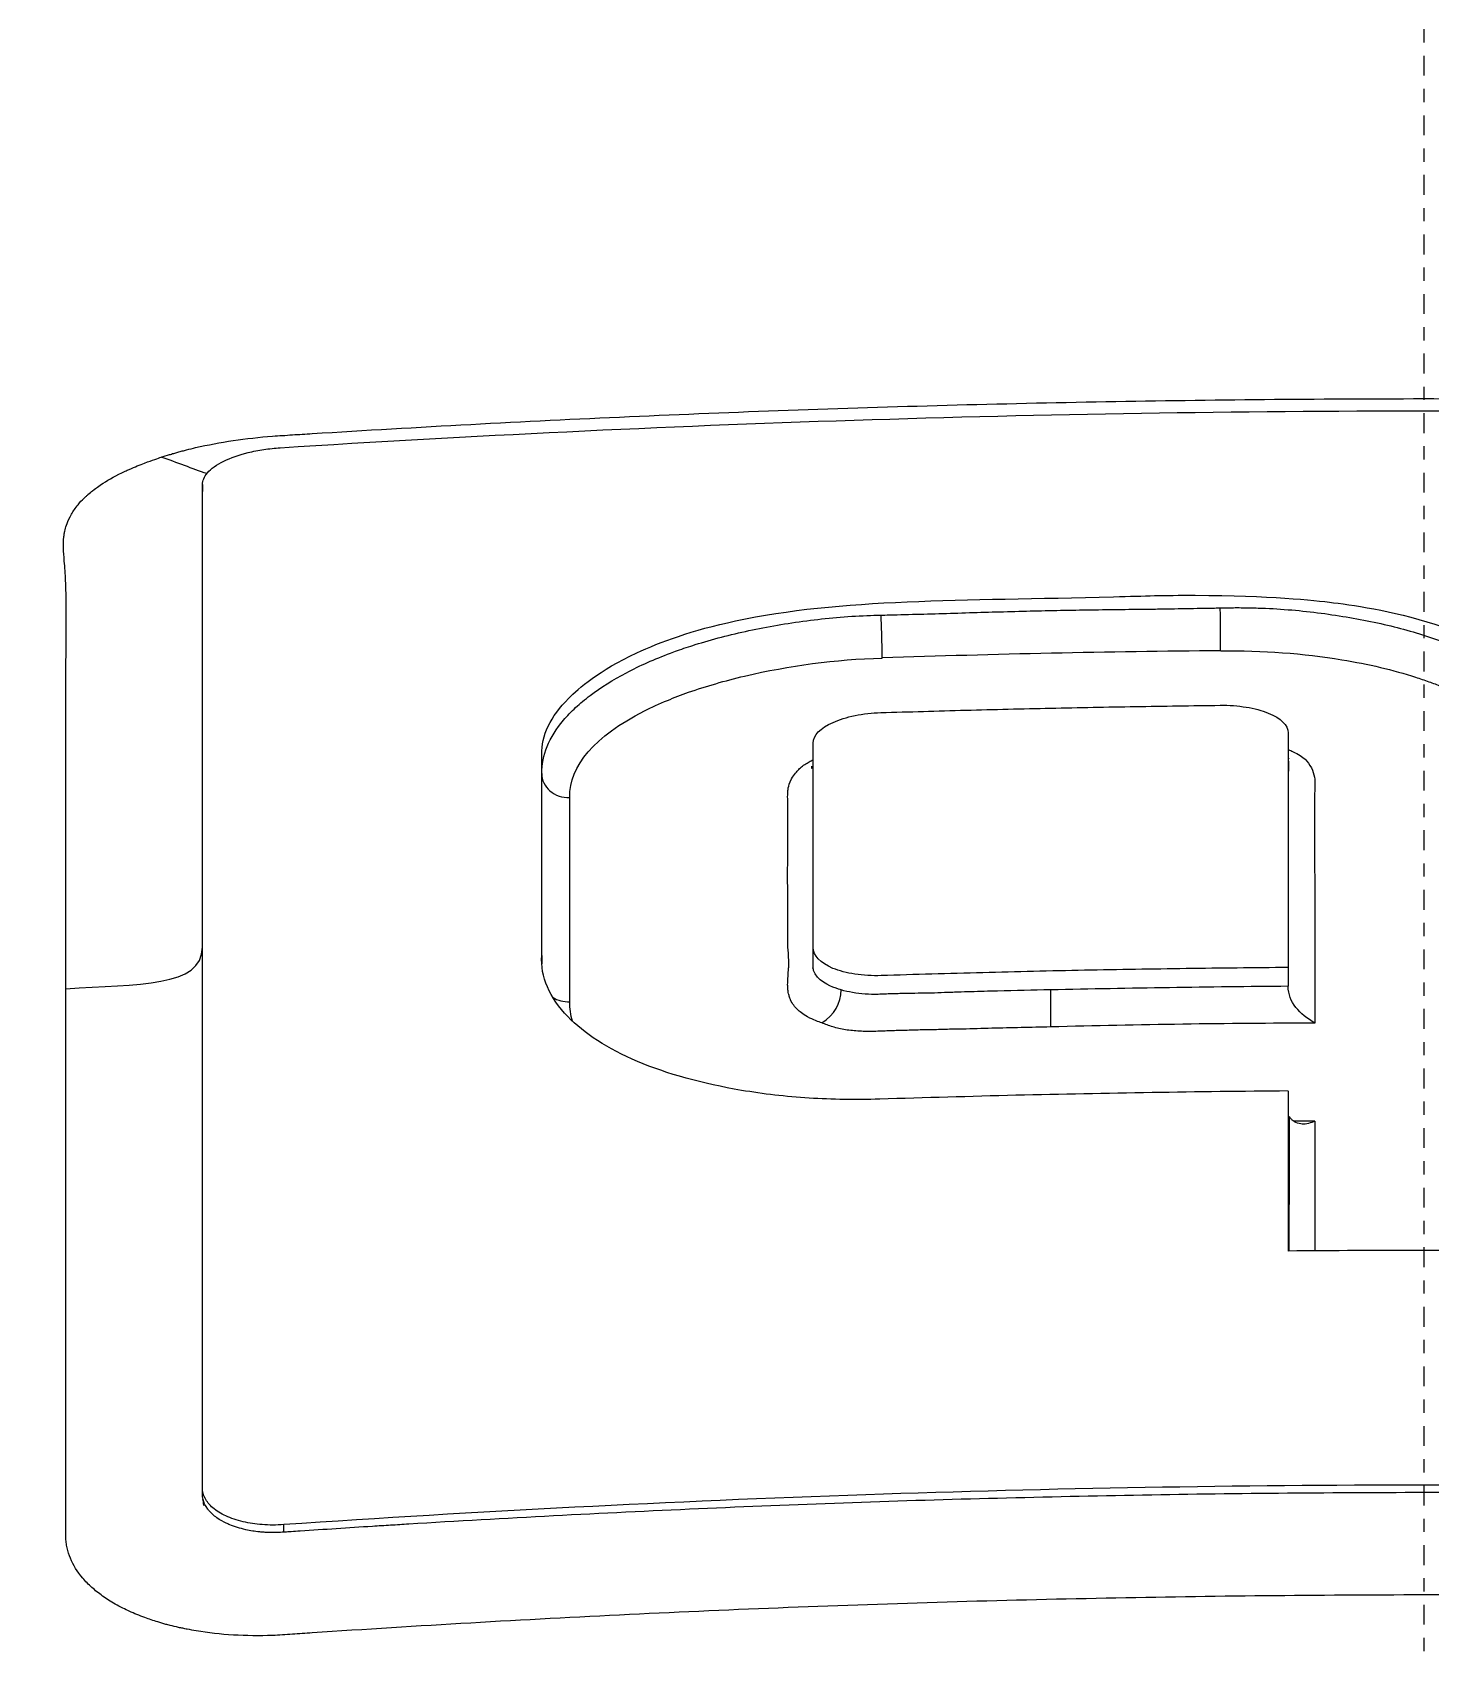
# Model space of a CAD drawing. Header units: millimetres. Extents: x 0 to 4378, y 0 to 2376.
# Drawn here: x 2204.17 to 2214.72, y 822.07 to 834.29 of the extents above; entities that cross this region are included whole.
import ezdxf

# ---------------------------------------------------------------- set-up
doc = ezdxf.new("R2010")
doc.units = ezdxf.units.MM
doc.header["$LTSCALE"] = 0.2
doc.linetypes.add('CENTER2', pattern=[1.125, 0.75, -0.125, 0.125, -0.125])
doc.layers.add('02_Center Line', color=1, linetype='CENTER2')

# ---------------------------------------------------------------- blocks, each defined once
blk = doc.blocks.new('A$C8e57dc05')
for p, q in [((-9.223, 228.618), (-9.223, 228.565)), ((-0.833, 227.653), (-0.833, 227.653)), ((-2.754, 227.344), (-2.754, 227.344)), ((-2.001, 227.356), (-2.001, 227.356)), ((-4.612, 226.663), (-4.612, 226.665)), ((-4.612, 226.524), (-4.612, 226.663)), ((-1.021, 226.548), (-1.021, 226.546)), ((-0.833, 226.435), (-0.833, 226.435)), ((-4.611, 225.348), (-4.611, 225.348)), ((-0.825, 225.253), (-0.824, 225.253)), ((-6.661, 225.059), (-6.661, 224.996)), ((-1.025, 224.969), (-1.025, 224.828)), ((-1.025, 224.828), (-1.025, 224.828)), ((-0.824, 224.767), (-0.824, 224.767)), ((-4.604, 224.573), (-4.604, 224.573)), ((-9.223, 223.963), (-9.223, 223.963)), ((-9.223, 220.989), (-9.223, 221.039)), ((-8.609, 220.704), (-8.609, 220.761))]:
    blk.add_line(p, q)
for centre, major_axis, ratio, start_param, end_param in [((-4.097, 227.49), (0.006, -0.2), 0.015798, 0.409867, 2.355857), ((-1.537, 227.545), (0.002, -0.2), 0.006025, 0.409828, 2.356185), ((-1.161, 137.494), (92.936, 5.732), 0.96505, 1.515351, 1.542814), ((-6.461, 226.435), (-0.2, 0), 0.908862, 6.28317, 7.908751), ((-6.409, 116.791), (-0.04, 120.439), 0.000101, 0.43025, 0.459999), ((-5.034, 224.921), (-0.619, 0.211), 0.642618, 2.664809, 3.357905), ((0.041, 121.16), (-116.423, -0.002), 0.890474, 4.721527, 4.736933), ((-6.461, 224.89), (0.2, 0), 0.896053, 4.091393, 4.767941), ((-1.217, 166.07), (-66.432, -1.851), 0.879838, 4.681949, 4.711972), ((-1.011, 116.141), (-0.013, 121.689), 0.000048, 0.480754, 0.501809), ((0.044, 121.348), (-115.144, -0.002), 0.88988, 4.719909, 4.721289), ((-0.805, 116.123), (-0.017, 121.311), 0.000056, 0.478501, 0.495753), ((0.038, 122.262), (-112.94, -0.002), 0.890474, 4.703635, 4.721782)]:
    blk.add_ellipse(centre, major_axis=major_axis, ratio=ratio, start_param=start_param, end_param=end_param)
for points, knots in [([(0.102, 213.847), (0.044, 213.847), (0, 213.847), (-0.1, 213.847), (-0.151, 213.847), (-0.303, 213.847), (-0.404, 213.848), (-0.711, 213.849), (-0.917, 213.851), (-1.557, 213.858), (-1.994, 213.866), (-3.505, 213.902), (-4.595, 213.944), (-8.024, 214.119), (-10.361, 214.305), (-13.132, 214.604), (-13.642, 214.663), (-15.381, 214.875), (-16.59, 215.043), (-18.503, 215.344), (-19.224, 215.466), (-20.853, 215.761), (-21.752, 215.939), (-23.396, 216.293), (-24.145, 216.466), (-25.264, 216.745), (-25.647, 216.845), (-27.921, 217.457), (-29.652, 218.022), (-31.949, 218.935), (-32.661, 219.247), (-33.981, 219.893), (-34.59, 220.225), (-35.685, 220.901), (-36.173, 221.243), (-37.039, 221.942), (-37.417, 222.299), (-39.027, 224.119), (-39.352, 225.631), (-38.536, 227.478), (-38.331, 227.822), (-37.688, 228.677), (-37.186, 229.183), (-36.263, 229.924), (-35.927, 230.167), (-35.198, 230.649), (-34.807, 230.886), (-34.388, 231.119)], [0.000001, 0.000001, 0.000001, 0.000001, 0.017289, 0.017289, 0.034993, 0.034993, 0.070506, 0.070506, 0.142461, 0.142461, 0.294734, 0.294734, 0.67969, 0.67969, 1.52071, 1.52071, 1.712137, 1.712137, 2.17847, 2.17847, 2.468632, 2.468632, 2.845677, 2.845677, 3.177241, 3.177241, 3.354712, 3.354712, 4.246918, 4.246918, 4.688059, 4.688059, 5.129475, 5.129475, 5.562211, 5.562211, 5.997516, 5.997516, 7.753462, 7.753462, 8.159608, 8.159608, 8.770872, 8.770872, 9.07783, 9.07783, 9.385555, 9.385555, 9.385555, 9.385555]), ([(0.102, 213.113), (-0.137, 213.113), (-0.775, 213.113), (-2.256, 213.137), (-2.846, 213.151), (-3.826, 213.182), (-4.218, 213.196), (-6.163, 213.274), (-7.717, 213.363), (-10.268, 213.554), (-11.281, 213.641), (-13.612, 213.872), (-14.92, 214.023), (-17.91, 214.42), (-19.566, 214.68), (-23.279, 215.362), (-25.287, 215.809), (-27.639, 216.438), (-28.123, 216.574), (-28.831, 216.784), (-29.063, 216.854), (-29.52, 216.995), (-29.745, 217.067), (-30.083, 217.177), (-30.196, 217.214), (-30.533, 217.326), (-30.751, 217.401), (-31.179, 217.551), (-31.387, 217.626), (-31.695, 217.739), (-31.797, 217.777), (-32.004, 217.855), (-32.11, 217.895), (-32.318, 217.976), (-32.422, 218.016), (-32.731, 218.139), (-32.936, 218.223), (-33.317, 218.382), (-33.5, 218.46), (-33.858, 218.617), (-34.031, 218.695), (-34.546, 218.933), (-34.878, 219.095), (-35.535, 219.432), (-35.861, 219.61), (-36.44, 219.944), (-36.695, 220.1), (-37.019, 220.309), (-37.086, 220.353), (-37.418, 220.575), (-37.667, 220.753), (-38.019, 221.023), (-38.133, 221.114), (-38.352, 221.295), (-38.458, 221.386), (-38.662, 221.568), (-38.759, 221.658), (-38.9, 221.795), (-38.948, 221.842), (-39.038, 221.933), (-39.08, 221.977), (-39.167, 222.069), (-39.21, 222.115), (-39.329, 222.247), (-39.406, 222.337), (-40.042, 223.111), (-40.401, 223.809), (-40.565, 224.577), (-40.577, 224.642), (-40.597, 224.773), (-40.606, 224.836), (-40.619, 224.962), (-40.623, 225.024), (-40.629, 225.146), (-40.631, 225.206), (-40.63, 225.325), (-40.629, 225.384), (-40.62, 225.553), (-40.609, 225.666), (-40.562, 225.992), (-40.51, 226.206), (-40.413, 226.502), (-40.38, 226.593), (-40.325, 226.728), (-40.307, 226.771), (-40.251, 226.898), (-40.211, 226.981), (-40.129, 227.142), (-40.086, 227.219), (-39.957, 227.442), (-39.863, 227.587), (-39.581, 227.984), (-39.374, 228.235), (-38.965, 228.67), (-38.775, 228.855), (-38.262, 229.314), (-37.92, 229.586), (-37.358, 229.988), (-37.163, 230.121), (-36.857, 230.319), (-36.754, 230.385), (-36.595, 230.483), (-36.541, 230.515), (-36.461, 230.564), (-36.434, 230.58), (-36.393, 230.605), (-36.379, 230.613), (-36.352, 230.629), (-36.338, 230.637), (-36.325, 230.645)], [0.000492, 0.000492, 0.000492, 0.000492, 0.070477, 0.070477, 0.116784, 0.116784, 0.147598, 0.147598, 0.270163, 0.270163, 0.35129, 0.35129, 0.459378, 0.459378, 0.603543, 0.603543, 0.795477, 0.795477, 0.846759, 0.846759, 0.872247, 0.872247, 0.897546, 0.897546, 0.910816, 0.910816, 0.936058, 0.936058, 0.961053, 0.961053, 0.973407, 0.973407, 0.986612, 0.986612, 0.999925, 0.999925, 1.026343, 1.026343, 1.051465, 1.051465, 1.076258, 1.076258, 1.125243, 1.125243, 1.177878, 1.177878, 1.224985, 1.224985, 1.237745, 1.237745, 1.287061, 1.287061, 1.311764, 1.311764, 1.336615, 1.336615, 1.361333, 1.361333, 1.372959, 1.372959, 1.384222, 1.384222, 1.395507, 1.395507, 1.41867, 1.41867, 1.596072, 1.596072, 1.612752, 1.612752, 1.628768, 1.628768, 1.644172, 1.644172, 1.659003, 1.659003, 1.673475, 1.673475, 1.702106, 1.702106, 1.756638, 1.756638, 1.781274, 1.781274, 1.792708, 1.792708, 1.814679, 1.814679, 1.835454, 1.835454, 1.874477, 1.874477, 1.942807, 1.942807, 1.994085, 1.994085, 2.070998, 2.070998, 2.109452, 2.109452, 2.128666, 2.128666, 2.138273, 2.138273, 2.143077, 2.143077, 2.145479, 2.145479, 2.147874, 2.147874, 2.147874, 2.147874]), ([(-9.534, 228.824), (-9.514, 228.83), (-9.493, 228.837), (-9.472, 228.843), (-9.461, 228.846), (-9.451, 228.85), (-9.44, 228.853), (-9.429, 228.856), (-9.419, 228.859), (-9.408, 228.862), (-9.397, 228.865), (-9.386, 228.868), (-9.375, 228.871), (-9.364, 228.874), (-9.353, 228.876), (-9.342, 228.879), (-9.319, 228.885), (-9.297, 228.89), (-9.274, 228.896), (-9.183, 228.917), (-9.087, 228.935), (-8.99, 228.95), (-8.893, 228.964), (-8.793, 228.975), (-8.693, 228.983), (-8.668, 228.985), (-8.643, 228.986), (-8.619, 228.988), (-8.594, 228.989), (-8.569, 228.991), (-8.544, 228.993), (-8.494, 228.996), (-8.444, 228.999), (-8.394, 229.002), (-7.995, 229.027), (-7.596, 229.05), (-7.197, 229.072), (-6.398, 229.115), (-5.599, 229.15), (-4.8, 229.179), (-4, 229.208), (-3.2, 229.229), (-2.401, 229.244), (-1.602, 229.258), (-0.803, 229.266), (-0.004, 229.266)], [-1, -1, -1, -1, -0.9989185, -0.9989185, -0.9989185, -0.9983778, -0.9983778, -0.9983778, -0.9978371, -0.9978371, -0.9978371, -0.9972963, -0.9972963, -0.9972963, -0.9967556, -0.9967556, -0.9967556, -0.9956741, -0.9956741, -0.9956741, -0.9913482, -0.9913482, -0.9913482, -0.9870224, -0.9870224, -0.9870224, -0.9859409, -0.9859409, -0.9859409, -0.9848594, -0.9848594, -0.9848594, -0.9826965, -0.9826965, -0.9826965, -0.965393, -0.965393, -0.965393, -0.930786, -0.930786, -0.930786, -0.896179, -0.896179, -0.896179, -0.8616263, -0.8616263, -0.8616263, -0.8616263]), ([(-8.636, 228.895), (-5.75, 229.08), (-2.857, 229.174), (0.037, 229.174), (2.906, 229.174), (5.773, 229.082), (8.635, 228.9)], [0, 0, 0, 0, 0.502185, 0.502185, 0.502185, 1, 1, 1, 1]), ([(-0.004, 229.266), (-0.003, 229.266), (-0.002, 229.266), (-0.001, 229.266), (0.799, 229.266), (1.599, 229.259), (2.399, 229.245), (3.199, 229.231), (3.999, 229.21), (4.799, 229.182), (5.598, 229.154), (6.398, 229.118), (7.196, 229.076), (7.596, 229.055), (7.995, 229.032), (8.394, 229.007), (8.444, 229.004), (8.494, 229.001), (8.544, 228.997), (8.569, 228.996), (8.593, 228.994), (8.618, 228.993), (8.643, 228.991), (8.668, 228.99), (8.693, 228.988), (8.793, 228.98), (8.892, 228.969), (8.99, 228.954), (9.087, 228.94), (9.182, 228.922), (9.274, 228.901), (9.297, 228.895), (9.319, 228.89), (9.341, 228.884), (9.353, 228.882), (9.364, 228.879), (9.375, 228.876)], [-0.8616263, -0.8616263, -0.8616263, -0.8616263, -0.861572, -0.861572, -0.861572, -0.826965, -0.826965, -0.826965, -0.7923494, -0.7923494, -0.7923494, -0.7577381, -0.7577381, -0.7577381, -0.7404325, -0.7404325, -0.7404325, -0.7382693, -0.7382693, -0.7382693, -0.7371877, -0.7371877, -0.7371877, -0.7361061, -0.7361061, -0.7361061, -0.7317796, -0.7317796, -0.7317796, -0.7274532, -0.7274532, -0.7274532, -0.7263716, -0.7263716, -0.7263716, -0.7258308, -0.7258308, -0.7258308, -0.7258308]), ([(-10.254, 224.809), (-10.255, 225.439), (-10.255, 226.045), (-10.255, 226.628), (-10.255, 226.74), (-10.255, 226.84), (-10.254, 226.93), (-10.254, 227.075), (-10.254, 227.191), (-10.253, 227.28), (-10.251, 227.547), (-10.251, 227.723), (-10.253, 227.817), (-10.254, 227.853), (-10.255, 227.886), (-10.257, 227.917), (-10.257, 227.937), (-10.259, 227.951), (-10.262, 227.987), (-10.263, 228.007), (-10.265, 228.031), (-10.268, 228.059), (-10.268, 228.061), (-10.268, 228.063), (-10.268, 228.065), (-10.272, 228.101), (-10.273, 228.132), (-10.273, 228.158), (-10.273, 228.171), (-10.273, 228.183), (-10.272, 228.194), (-10.272, 228.199), (-10.271, 228.207), (-10.27, 228.217), (-10.269, 228.222), (-10.269, 228.227), (-10.268, 228.233), (-10.267, 228.237), (-10.267, 228.241), (-10.266, 228.246), (-10.265, 228.25), (-10.265, 228.253), (-10.264, 228.257), (-10.263, 228.263), (-10.261, 228.269), (-10.26, 228.275), (-10.256, 228.29), (-10.251, 228.307), (-10.245, 228.323), (-10.237, 228.342), (-10.228, 228.365), (-10.211, 228.394), (-10.199, 228.415), (-10.183, 228.439), (-10.162, 228.465), (-10.147, 228.483), (-10.133, 228.499), (-10.118, 228.513), (-10.113, 228.518), (-10.108, 228.523), (-10.103, 228.527), (-10.097, 228.532), (-10.092, 228.537), (-10.087, 228.542), (-10.074, 228.553), (-10.062, 228.563), (-10.052, 228.571), (-10.036, 228.583), (-10.023, 228.592), (-10.015, 228.598), (-10.002, 228.608), (-9.988, 228.617), (-9.973, 228.627), (-9.926, 228.657), (-9.872, 228.687), (-9.806, 228.718), (-9.796, 228.723), (-9.786, 228.727), (-9.775, 228.732), (-9.733, 228.751), (-9.694, 228.767), (-9.66, 228.78), (-9.6, 228.802), (-9.557, 228.816), (-9.534, 228.824)], [-1, -1, -1, -1, -0.571429, -0.571429, -0.571429, -0.517013, -0.517013, -0.517013, -0.428571, -0.428571, -0.428571, -0.285714, -0.285714, -0.285714, -0.251318, -0.251318, -0.251318, -0.22809, -0.22809, -0.22809, -0.215245, -0.215245, -0.215245, -0.214286, -0.214286, -0.214286, -0.190326, -0.190326, -0.190326, -0.178571, -0.178571, -0.178571, -0.170079, -0.170079, -0.170079, -0.165897, -0.165897, -0.165897, -0.16301, -0.16301, -0.16301, -0.160714, -0.160714, -0.160714, -0.15572, -0.15572, -0.15572, -0.142857, -0.142857, -0.142857, -0.122369, -0.122369, -0.122369, -0.107143, -0.107143, -0.107143, -0.098661, -0.098661, -0.098661, -0.095602, -0.095602, -0.095602, -0.092244, -0.092244, -0.092244, -0.084114, -0.084114, -0.084114, -0.071429, -0.071429, -0.071429, -0.062578, -0.062578, -0.062578, -0.035714, -0.035714, -0.035714, -0.032876, -0.032876, -0.032876, -0.020946, -0.020946, -0.020946, 0, 0, 0, 0]), ([(-9.223, 228.618), (-9.223, 228.647), (-9.21, 228.676), (-9.158, 228.737), (-9.116, 228.767), (-9.01, 228.819), (-8.948, 228.841), (-8.84, 228.868), (-8.8, 228.876), (-8.718, 228.888), (-8.677, 228.892), (-8.636, 228.895)], [-0.09630603, -0.09630603, -0.09630603, -0.09630603, -0.07320762, -0.07320762, -0.04828154, -0.04828154, -0.02519492, -0.02519492, -0.01231734, -0.01231734, -0.000001, -0.000001, -0.000001, -0.000001]), ([(-9.223, 221.039), (-9.223, 222.467), (-9.223, 223.806), (-9.223, 226.34), (-9.223, 227.527), (-9.223, 228.618)], [-1.719587, -1.719587, -1.719587, -1.719587, -0.870829, -0.870829, -0.000001, -0.000001, -0.000001, -0.000001]), ([(-6.661, 226.578), (-6.662, 226.649), (-6.646, 226.721), (-6.578, 226.864), (-6.526, 226.934), (-6.382, 227.078), (-6.23, 227.213), (-5.768, 227.427), (-5.526, 227.517), (-4.404, 227.758), (-3.487, 227.74), (-2.09, 227.776), (-1.975, 227.782), (-1.161, 227.778), (-0.836, 227.744), (-0.504, 227.703), (-0.184, 227.655), (0.384, 227.458), (0.577, 227.357), (0.894, 227.109), (0.985, 226.976), (1.037, 226.731), (1.026, 226.535), (1.029, 225.952), (1.029, 225.468), (1.024, 224.97)], [-1.490546, -1.490546, -1.490546, -1.490546, -1.372171, -1.372171, -1.254036, -1.254036, -1.123299, -1.123299, -1.043679, -1.043679, -0.850826, -0.850826, -0.807838, -0.807838, -0.709589, -0.709589, -0.595224, -0.595224, -0.510831, -0.510831, -0.413449, -0.413449, -0.333919, -0.333919, 0, 0, 0, 0]), ([(-5.637, 227.363), (-5.593, 227.378), (-5.548, 227.394), (-5.502, 227.408), (-5.438, 227.428), (-5.372, 227.447), (-5.304, 227.465), (-5.169, 227.5), (-5.028, 227.53), (-4.882, 227.555), (-4.736, 227.58), (-4.586, 227.6), (-4.435, 227.613), (-4.359, 227.62), (-4.282, 227.625), (-4.206, 227.628), (-4.171, 227.63), (-4.135, 227.631), (-4.1, 227.631)], [0.5888782, 0.5888782, 0.5888782, 0.5888782, 0.629847, 0.629847, 0.629847, 0.6871058, 0.6871058, 0.6871058, 0.8016234, 0.8016234, 0.8016234, 0.9161411, 0.9161411, 0.9161411, 0.9733999, 0.9733999, 0.9733999, 1, 1, 1, 1]), ([(-4.1, 227.631), (-4.059, 227.632), (-4.018, 227.633), (-3.977, 227.634), (-3.824, 227.638), (-3.671, 227.642), (-3.518, 227.647), (-3.441, 227.649), (-3.365, 227.652), (-3.288, 227.654)], [0, 0, 0, 0, 0.0479531, 0.0479531, 0.0479531, 0.2270696, 0.2270696, 0.2270696, 0.3166278, 0.3166278, 0.3166278, 0.3166278]), ([(-3.288, 227.654), (-3.212, 227.656), (-3.136, 227.658), (-3.059, 227.66), (-2.983, 227.662), (-2.906, 227.664), (-2.83, 227.666), (-2.753, 227.667), (-2.677, 227.669), (-2.6, 227.67), (-2.447, 227.672), (-2.294, 227.674), (-2.141, 227.676)], [0.3166278, 0.3166278, 0.3166278, 0.3166278, 0.4061861, 0.4061861, 0.4061861, 0.4957443, 0.4957443, 0.4957443, 0.5853026, 0.5853026, 0.5853026, 0.7644191, 0.7644191, 0.7644191, 0.7644191]), ([(-2.141, 227.676), (-2.103, 227.676), (-2.065, 227.677), (-2.026, 227.677), (-1.988, 227.678), (-1.95, 227.678), (-1.912, 227.679), (-1.835, 227.68), (-1.759, 227.681), (-1.682, 227.683)], [0.7644191, 0.7644191, 0.7644191, 0.7644191, 0.8091982, 0.8091982, 0.8091982, 0.8539773, 0.8539773, 0.8539773, 0.9435356, 0.9435356, 0.9435356, 0.9435356]), ([(-1.682, 227.683), (-1.644, 227.684), (-1.606, 227.684), (-1.568, 227.685), (-1.558, 227.685), (-1.548, 227.686), (-1.538, 227.686)], [0.94353556, 0.94353556, 0.94353556, 0.94353556, 0.98831468, 0.98831468, 0.98831468, 1, 1, 1, 1]), ([(-1.538, 227.686), (-1.528, 227.686), (-1.519, 227.686), (-1.51, 227.687), (-1.491, 227.687), (-1.472, 227.687), (-1.453, 227.687), (-1.415, 227.688), (-1.376, 227.687), (-1.338, 227.687), (-1.3, 227.686), (-1.262, 227.685), (-1.224, 227.684), (-1.072, 227.678), (-0.922, 227.665), (-0.776, 227.646), (-0.703, 227.636), (-0.63, 227.625), (-0.56, 227.613), (-0.489, 227.601), (-0.419, 227.587), (-0.351, 227.572), (-0.283, 227.558), (-0.217, 227.542), (-0.153, 227.524)], [0, 0, 0, 0, 0.006847, 0.006847, 0.006847, 0.0211685, 0.0211685, 0.0211685, 0.0498115, 0.0498115, 0.0498115, 0.0784544, 0.0784544, 0.0784544, 0.1930264, 0.1930264, 0.1930264, 0.2503124, 0.2503124, 0.2503124, 0.3075983, 0.3075983, 0.3075983, 0.3648843, 0.3648843, 0.3648843, 0.3648843]), ([(-0.153, 227.524), (-0.088, 227.507), (-0.026, 227.488), (0.035, 227.468), (0.156, 227.428), (0.269, 227.384), (0.371, 227.335), (0.474, 227.286), (0.566, 227.232), (0.647, 227.176), (0.687, 227.147), (0.725, 227.118), (0.759, 227.088), (0.793, 227.058), (0.824, 227.028), (0.852, 226.997), (0.908, 226.934), (0.95, 226.869), (0.979, 226.803), (0.994, 226.77), (1.004, 226.737), (1.012, 226.703), (1.019, 226.669), (1.023, 226.635), (1.024, 226.602), (1.024, 226.599), (1.024, 226.596), (1.024, 226.593)], [0.3648843, 0.3648843, 0.3648843, 0.3648843, 0.4221703, 0.4221703, 0.4221703, 0.5367422, 0.5367422, 0.5367422, 0.6513142, 0.6513142, 0.6513142, 0.7086002, 0.7086002, 0.7086002, 0.7658861, 0.7658861, 0.7658861, 0.8804581, 0.8804581, 0.8804581, 0.937744, 0.937744, 0.937744, 0.99503, 0.99503, 0.99503, 0.9999999, 0.9999999, 0.9999999, 0.9999999]), ([(-6.661, 226.435), (-6.661, 226.503), (-6.647, 226.571), (-6.62, 226.638), (-6.592, 226.706), (-6.551, 226.773), (-6.496, 226.837), (-6.469, 226.87), (-6.438, 226.902), (-6.405, 226.933), (-6.371, 226.965), (-6.334, 226.995), (-6.295, 227.025), (-6.215, 227.085), (-6.124, 227.142), (-6.022, 227.196), (-5.921, 227.249), (-5.809, 227.299), (-5.688, 227.344), (-5.671, 227.35), (-5.654, 227.357), (-5.637, 227.363)], [0, 0, 0, 0, 0.1145176, 0.1145176, 0.1145176, 0.2290353, 0.2290353, 0.2290353, 0.2862941, 0.2862941, 0.2862941, 0.3435529, 0.3435529, 0.3435529, 0.4580705, 0.4580705, 0.4580705, 0.5725882, 0.5725882, 0.5725882, 0.5888782, 0.5888782, 0.5888782, 0.5888782]), ([(-1.534, 227.361), (-1.217, 227.365), (-0.911, 227.343), (-0.619, 227.294), (-0.418, 227.261), (-0.232, 227.217), (-0.063, 227.162), (-0.029, 227.151), (0.004, 227.14), (0.037, 227.128), (0.069, 227.117), (0.1, 227.105), (0.13, 227.092), (0.349, 227.004), (0.517, 226.902), (0.637, 226.787), (0.762, 226.667), (0.823, 226.541), (0.823, 226.411)], [-1, -1, -1, -1, -0.75, -0.75, -0.75, -0.571018, -0.571018, -0.571018, -0.534928, -0.534928, -0.534928, -0.5, -0.5, -0.5, -0.25, -0.25, -0.25, 0, 0, 0, 0]), ([(-6.45, 226.253), (-6.45, 226.496), (-6.264, 226.715), (-5.886, 226.907), (-5.832, 226.935), (-5.773, 226.962), (-5.711, 226.987), (-5.66, 227.008), (-5.607, 227.028), (-5.552, 227.048), (-5.42, 227.094), (-5.279, 227.135), (-5.129, 227.171), (-4.792, 227.25), (-4.445, 227.296), (-4.09, 227.307)], [-1, -1, -1, -1, -0.5, -0.5, -0.5, -0.4306206, -0.4306206, -0.4306206, -0.375, -0.375, -0.375, -0.25, -0.25, -0.25, -0.0000006, -0.0000006, -0.0000006, -0.0000006]), ([(-4.612, 226.665), (-4.612, 226.722), (-4.558, 226.778), (-4.414, 226.842), (-4.358, 226.86), (-4.233, 226.885), (-4.167, 226.893), (-3.993, 226.898), (-3.886, 226.901), (-3.673, 226.907), (-3.566, 226.91), (-3.246, 226.919), (-3.032, 226.924), (-2.605, 226.933), (-2.392, 226.937), (-1.965, 226.944), (-1.751, 226.947), (-1.47, 226.951), (-1.404, 226.946), (-1.279, 226.926), (-1.223, 226.911), (-1.079, 226.852), (-1.025, 226.799), (-1.025, 226.706), (-1.025, 226.671), (-1.025, 226.599), (-1.025, 226.563), (-1.025, 226.455), (-1.025, 226.383), (-1.025, 226.165), (-1.025, 226.019), (-1.025, 225.723), (-1.025, 225.574), (-1.025, 225.349), (-1.025, 225.273), (-1.025, 225.122), (-1.025, 225.046), (-1.025, 224.969)], [0, 0, 0, 0, 0.049586, 0.049586, 0.074046, 0.074046, 0.09857, 0.09857, 0.137167, 0.137167, 0.175764, 0.175764, 0.252958, 0.252958, 0.330152, 0.330152, 0.407345, 0.407345, 0.43188, 0.43188, 0.45635, 0.45635, 0.505944, 0.505944, 0.536823, 0.536823, 0.567702, 0.567702, 0.629461, 0.629461, 0.752975, 0.752975, 0.876487, 0.876487, 0.938244, 0.938244, 1, 1, 1, 1]), ([(-1.025, 224.969), (-1.282, 224.967), (-1.538, 224.964), (-1.794, 224.961), (-2.05, 224.957), (-2.306, 224.953), (-2.563, 224.948), (-2.819, 224.943), (-3.075, 224.937), (-3.331, 224.93), (-3.459, 224.927), (-3.587, 224.923), (-3.715, 224.92), (-3.843, 224.916), (-3.971, 224.912), (-4.099, 224.908), (-4.167, 224.906), (-4.233, 224.91), (-4.296, 224.919), (-4.358, 224.929), (-4.414, 224.944), (-4.462, 224.963), (-4.558, 225.003), (-4.612, 225.059), (-4.612, 225.12), (-4.612, 225.252), (-4.612, 225.384), (-4.612, 225.515), (-4.612, 225.645), (-4.612, 225.775), (-4.612, 225.904), (-4.612, 226.033), (-4.612, 226.161), (-4.612, 226.287), (-4.612, 226.351), (-4.612, 226.414), (-4.612, 226.477), (-4.612, 226.508), (-4.612, 226.54), (-4.612, 226.571), (-4.612, 226.602), (-4.612, 226.634), (-4.612, 226.665)], [0, 0, 0, 0, 0.102758, 0.102758, 0.102758, 0.205514, 0.205514, 0.205514, 0.30827, 0.30827, 0.30827, 0.359648, 0.359648, 0.359648, 0.411026, 0.411026, 0.411026, 0.438236, 0.438236, 0.438236, 0.465377, 0.465377, 0.465377, 0.5204, 0.5204, 0.5204, 0.640302, 0.640302, 0.640302, 0.760202, 0.760202, 0.760202, 0.880101, 0.880101, 0.880101, 0.94005, 0.94005, 0.94005, 0.970025, 0.970025, 0.970025, 1, 1, 1, 1]), ([(-6.661, 225.059), (-6.661, 225.32), (-6.661, 225.577), (-6.661, 226.083), (-6.661, 226.332), (-6.661, 226.578)], [0.000001, 0.000001, 0.000001, 0.000001, 0.1762141, 0.1762141, 0.3524272, 0.3524272, 0.3524272, 0.3524272]), ([(-4.803, 225.238), (-4.804, 225.273), (-4.804, 225.308), (-4.803, 225.343), (-4.803, 225.366), (-4.803, 225.389), (-4.803, 225.412), (-4.803, 225.478), (-4.804, 225.545), (-4.804, 225.61), (-4.804, 225.623), (-4.804, 225.637), (-4.804, 225.65), (-4.804, 225.669), (-4.804, 225.693), (-4.804, 225.724), (-4.803, 225.764), (-4.803, 225.815), (-4.803, 225.875), (-4.803, 225.908), (-4.803, 225.943), (-4.803, 225.981), (-4.802, 226.029), (-4.802, 226.069), (-4.802, 226.103), (-4.802, 226.108), (-4.802, 226.112), (-4.802, 226.117), (-4.802, 226.125), (-4.802, 226.133), (-4.802, 226.141), (-4.801, 226.167), (-4.802, 226.186), (-4.803, 226.196), (-4.803, 226.209), (-4.804, 226.231), (-4.804, 226.262), (-4.804, 226.275), (-4.803, 226.286), (-4.803, 226.297), (-4.802, 226.308), (-4.8, 226.318), (-4.799, 226.327), (-4.796, 226.339), (-4.792, 226.362), (-4.775, 226.394), (-4.756, 226.428), (-4.734, 226.451), (-4.72, 226.465), (-4.712, 226.474), (-4.702, 226.482), (-4.691, 226.491), (-4.681, 226.498), (-4.67, 226.506), (-4.658, 226.513), (-4.652, 226.517), (-4.647, 226.52), (-4.641, 226.523), (-4.631, 226.529), (-4.622, 226.534), (-4.612, 226.539)], [-0.6654434, -0.6654434, -0.6654434, -0.6654434, -0.6257943, -0.6257943, -0.6257943, -0.6, -0.6, -0.6, -0.5167154, -0.5167154, -0.5167154, -0.5, -0.5, -0.5, -0.4590251, -0.4590251, -0.4590251, -0.404157, -0.404157, -0.404157, -0.375, -0.375, -0.375, -0.3125, -0.3125, -0.3125, -0.3060407, -0.3060407, -0.3060407, -0.2940726, -0.2940726, -0.2940726, -0.25, -0.25, -0.25, -0.21875, -0.21875, -0.21875, -0.203867, -0.203867, -0.203867, -0.1875, -0.1875, -0.1875, -0.15625, -0.15625, -0.15625, -0.125, -0.125, -0.125, -0.1132064, -0.1132064, -0.1132064, -0.1029257, -0.1029257, -0.1029257, -0.0982143, -0.0982143, -0.0982143, -0.0906908, -0.0906908, -0.0906908, -0.0906908]), ([(-0.987, 226.599), (-0.947, 226.58), (-0.917, 226.561), (-0.897, 226.542), (-0.879, 226.525), (-0.864, 226.503), (-0.85, 226.478), (-0.839, 226.454), (-0.831, 226.431), (-0.827, 226.408), (-0.823, 226.386), (-0.822, 226.363), (-0.823, 226.339), (-0.825, 226.313), (-0.825, 226.29), (-0.825, 226.27), (-0.826, 226.232), (-0.826, 226.086), (-0.825, 225.826)], [0.09375, 0.09375, 0.09375, 0.09375, 0.125, 0.125, 0.125, 0.15625, 0.15625, 0.15625, 0.1875, 0.1875, 0.1875, 0.21875, 0.21875, 0.21875, 0.25, 0.25, 0.25, 0.4692144, 0.4692144, 0.4692144, 0.4692144]), ([(-1.025, 226.102), (-1.025, 226.092), (-1.025, 226.082), (-1.025, 226.071), (-1.025, 226.058), (-1.025, 226.044), (-1.026, 226.031)], [0.44919444, 0.44919444, 0.44919444, 0.44919444, 0.45837057, 0.45837057, 0.45837057, 0.46973522, 0.46973522, 0.46973522, 0.46973522]), ([(-0.825, 225.826), (-0.825, 225.789), (-0.825, 225.75), (-0.825, 225.709), (-0.824, 225.393), (-0.824, 225.009), (-0.824, 224.549)], [0.4692144, 0.4692144, 0.4692144, 0.4692144, 0.5, 0.5, 0.5, 1, 1, 1, 1]), ([(-4.4, 224.8), (-4.406, 224.802), (-4.428, 224.808), (-4.462, 224.822), (-4.518, 224.845), (-4.612, 224.892), (-4.612, 224.978), (-4.612, 225.077), (-4.612, 225.21), (-4.612, 225.373), (-4.612, 225.453), (-4.612, 225.54), (-4.612, 225.634)], [-1, -1, -1, -1, -0.9110731, -0.9110731, -0.9110731, -0.7613869, -0.7613869, -0.7613869, -0.5892866, -0.5892866, -0.5892866, -0.5059117, -0.5059117, -0.5059117, -0.5059117]), ([(-4.546, 224.551), (-4.57, 224.559), (-4.611, 224.573), (-4.653, 224.596), (-4.691, 224.617), (-4.715, 224.637), (-4.732, 224.654), (-4.749, 224.671), (-4.768, 224.694), (-4.782, 224.724), (-4.783, 224.727), (-4.786, 224.734), (-4.79, 224.746), (-4.793, 224.755), (-4.795, 224.763), (-4.797, 224.771), (-4.798, 224.777), (-4.8, 224.784), (-4.801, 224.793), (-4.803, 224.799), (-4.803, 224.803), (-4.803, 224.805), (-4.804, 224.814), (-4.804, 224.827), (-4.804, 224.839), (-4.804, 224.861), (-4.803, 224.878), (-4.802, 224.89), (-4.801, 224.906), (-4.8, 224.923), (-4.799, 224.94), (-4.798, 224.943), (-4.798, 224.946), (-4.798, 224.95), (-4.797, 224.958), (-4.796, 224.969), (-4.796, 224.981), (-4.795, 225.001), (-4.796, 225.013), (-4.796, 225.016), (-4.796, 225.037), (-4.797, 225.052), (-4.797, 225.06), (-4.797, 225.062), (-4.797, 225.065), (-4.798, 225.067), (-4.798, 225.071), (-4.798, 225.075), (-4.798, 225.08), (-4.799, 225.085), (-4.799, 225.088), (-4.799, 225.091), (-4.799, 225.094), (-4.8, 225.096), (-4.8, 225.099), (-4.805, 225.174), (-4.803, 225.213), (-4.803, 225.213), (-4.803, 225.221), (-4.803, 225.229), (-4.803, 225.238)], [-1, -1, -1, -1, -0.96875, -0.96875, -0.96875, -0.9375, -0.9375, -0.9375, -0.90625, -0.90625, -0.90625, -0.8984375, -0.8984375, -0.8984375, -0.890625, -0.890625, -0.890625, -0.8828125, -0.8828125, -0.8828125, -0.8768411, -0.8768411, -0.8768411, -0.8541667, -0.8541667, -0.8541667, -0.8333333, -0.8333333, -0.8333333, -0.8159057, -0.8159057, -0.8159057, -0.8125, -0.8125, -0.8125, -0.796875, -0.796875, -0.796875, -0.78125, -0.78125, -0.78125, -0.765625, -0.765625, -0.765625, -0.7626772, -0.7626772, -0.7626772, -0.7578125, -0.7578125, -0.7578125, -0.75, -0.75, -0.75, -0.747665, -0.747665, -0.747665, -0.675, -0.675, -0.675, -0.6654434, -0.6654434, -0.6654434, -0.6654434]), ([(-9.223, 223.638), (-9.223, 223.781), (-9.223, 223.949), (-9.223, 224.139), (-9.223, 224.552), (-9.223, 224.877), (-9.223, 225.122)], [0.6575659, 0.6575659, 0.6575659, 0.6575659, 0.75, 0.75, 0.75, 1, 1, 1, 1]), ([(-4.109, 223.975), (-4.288, 223.969), (-4.467, 223.972), (-4.818, 223.994), (-4.989, 224.014), (-5.445, 224.091), (-5.714, 224.165), (-6.162, 224.355), (-6.341, 224.471), (-6.533, 224.67), (-6.585, 224.745), (-6.652, 224.9), (-6.666, 224.979), (-6.661, 225.059)], [-0.4066496, -0.4066496, -0.4066496, -0.4066496, -0.3530901, -0.3530901, -0.2996138, -0.2996138, -0.2036808, -0.2036808, -0.1075118, -0.1075118, -0.053792, -0.053792, 0, 0, 0, 0]), ([(-9.823, 220.13), (-9.843, 220.14), (-9.863, 220.151), (-9.882, 220.161), (-9.916, 220.181), (-9.947, 220.201), (-9.977, 220.222), (-10.006, 220.243), (-10.033, 220.264), (-10.058, 220.287), (-10.071, 220.298), (-10.083, 220.31), (-10.094, 220.321), (-10.106, 220.333), (-10.116, 220.345), (-10.127, 220.357), (-10.167, 220.405), (-10.199, 220.455), (-10.22, 220.507), (-10.231, 220.533), (-10.239, 220.56), (-10.245, 220.586), (-10.248, 220.6), (-10.25, 220.613), (-10.251, 220.627), (-10.253, 220.64), (-10.254, 220.654), (-10.254, 220.668), (-10.254, 220.681), (-10.254, 220.695), (-10.254, 220.708), (-10.254, 220.722), (-10.254, 220.736), (-10.254, 220.749), (-10.254, 220.777), (-10.254, 220.804), (-10.254, 220.831), (-10.254, 220.94), (-10.254, 221.048), (-10.254, 221.156), (-10.254, 221.586), (-10.254, 222.009), (-10.254, 222.423), (-10.254, 223.252), (-10.254, 224.048), (-10.254, 224.809)], [-0.1447486, -0.1447486, -0.1447486, -0.1447486, -0.1434058, -0.1434058, -0.1434058, -0.1410549, -0.1410549, -0.1410549, -0.138704, -0.138704, -0.138704, -0.1375285, -0.1375285, -0.1375285, -0.1363531, -0.1363531, -0.1363531, -0.1316512, -0.1316512, -0.1316512, -0.1293003, -0.1293003, -0.1293003, -0.1281249, -0.1281249, -0.1281249, -0.1269494, -0.1269494, -0.1269494, -0.125774, -0.125774, -0.125774, -0.1245985, -0.1245985, -0.1245985, -0.1222476, -0.1222476, -0.1222476, -0.1128439, -0.1128439, -0.1128439, -0.0752293, -0.0752293, -0.0752293, 0, 0, 0, 0]), ([(-4.002, 224.771), (-4.008, 224.771), (-4.014, 224.77), (-4.037, 224.77), (-4.053, 224.769), (-4.087, 224.768), (-4.103, 224.767), (-4.153, 224.766), (-4.187, 224.766), (-4.251, 224.771), (-4.283, 224.775), (-4.344, 224.786), (-4.373, 224.792), (-4.4, 224.8)], [0.7385418, 0.7385418, 0.7385418, 0.7385418, 0.75, 0.75, 0.78125, 0.78125, 0.8125, 0.8125, 0.875, 0.875, 0.9375, 0.9375, 1, 1, 1, 1]), ([(-2.819, 224.801), (-2.952, 224.798), (-3.086, 224.795), (-3.286, 224.79), (-3.353, 224.788), (-3.453, 224.785), (-3.486, 224.784), (-3.536, 224.782), (-3.553, 224.782), (-3.586, 224.78), (-3.603, 224.78), (-3.653, 224.778), (-3.686, 224.777), (-3.753, 224.775), (-3.786, 224.775), (-3.853, 224.774), (-3.887, 224.773), (-3.937, 224.772), (-3.953, 224.772), (-3.981, 224.771), (-3.991, 224.771), (-4.002, 224.771)], [0, 0, 0, 0, 0.25, 0.25, 0.375, 0.375, 0.4375, 0.4375, 0.46875, 0.46875, 0.5, 0.5, 0.5625, 0.5625, 0.625, 0.625, 0.6875, 0.6875, 0.71875, 0.71875, 0.7385418, 0.7385418, 0.7385418, 0.7385418]), ([(-2.819, 224.52), (-2.967, 224.517), (-3.115, 224.514), (-3.263, 224.51), (-3.337, 224.508), (-3.411, 224.506), (-3.485, 224.504), (-3.522, 224.504), (-3.559, 224.503), (-3.596, 224.502), (-3.615, 224.501), (-3.633, 224.501), (-3.652, 224.5), (-3.67, 224.5), (-3.689, 224.499), (-3.707, 224.499), (-3.744, 224.498), (-3.781, 224.498), (-3.818, 224.497), (-3.855, 224.496), (-3.892, 224.495), (-3.929, 224.494), (-3.966, 224.493), (-4.003, 224.492), (-4.04, 224.491), (-4.059, 224.49), (-4.077, 224.489), (-4.096, 224.489), (-4.114, 224.488), (-4.133, 224.487), (-4.151, 224.487), (-4.17, 224.486), (-4.188, 224.486), (-4.207, 224.486), (-4.225, 224.486), (-4.243, 224.487), (-4.261, 224.488), (-4.298, 224.49), (-4.333, 224.494), (-4.367, 224.499), (-4.401, 224.505), (-4.433, 224.512), (-4.463, 224.521), (-4.493, 224.53), (-4.52, 224.54), (-4.546, 224.551)], [-1, -1, -1, -1, -0.75, -0.75, -0.75, -0.625, -0.625, -0.625, -0.5625, -0.5625, -0.5625, -0.53125, -0.53125, -0.53125, -0.5, -0.5, -0.5, -0.4375, -0.4375, -0.4375, -0.375, -0.375, -0.375, -0.3125, -0.3125, -0.3125, -0.28125, -0.28125, -0.28125, -0.25, -0.25, -0.25, -0.21875, -0.21875, -0.21875, -0.1875, -0.1875, -0.1875, -0.125, -0.125, -0.125, -0.0625, -0.0625, -0.0625, 0, 0, 0, 0]), ([(-1.025, 224.037), (-1.368, 224.034), (-1.711, 224.03), (-2.053, 224.024), (-2.396, 224.019), (-2.739, 224.012), (-3.081, 224.004), (-3.424, 223.995), (-3.767, 223.985), (-4.109, 223.975)], [-1, -1, -1, -1, -0.666667, -0.666667, -0.666667, -0.333333, -0.333333, -0.333333, 0, 0, 0, 0]), ([(-1.025, 224.035), (-1.025, 224.007), (-1.025, 223.978), (-1.025, 223.923), (-1.025, 223.897), (-1.025, 223.851), (-1.025, 223.831), (-1.025, 223.807), (-1.025, 223.802), (-1.025, 223.796), (-1.025, 223.795), (-1.025, 223.793), (-1.025, 223.793), (-1.025, 223.792)], [0, 0, 0, 0, 0.00923991, 0.00923991, 0.01698829, 0.01698829, 0.02299409, 0.02299409, 0.02446774, 0.02446774, 0.024744, 0.024744, 0.02497406, 0.02497406, 0.02497406, 0.02497406]), ([(-0.824, 223.809), (-0.827, 223.808), (-0.831, 223.806), (-0.851, 223.797), (-0.868, 223.792), (-0.9, 223.786), (-0.915, 223.785), (-0.948, 223.79), (-0.964, 223.796), (-0.985, 223.809), (-0.992, 223.815), (-1.005, 223.828), (-1.012, 223.835), (-1.015, 223.844)], [-0.00147192, -0.00147192, -0.00147192, -0.00147192, 0, 0, 0.0072917, 0.0072917, 0.01459354, 0.01459354, 0.02333481, 0.02333481, 0.02819873, 0.02819873, 0.03286728, 0.03286728, 0.03286728, 0.03286728]), ([(-8.609, 220.761), (-8.664, 220.757), (-8.718, 220.757), (-8.822, 220.765), (-8.87, 220.773), (-8.963, 220.794), (-9.007, 220.809), (-9.084, 220.845), (-9.117, 220.865), (-9.17, 220.911), (-9.19, 220.935), (-9.216, 220.986), (-9.223, 221.012), (-9.223, 221.039)], [-0.09818224, -0.09818224, -0.09818224, -0.09818224, -0.08163434, -0.08163434, -0.06586622, -0.06586622, -0.04902056, -0.04902056, -0.0323577, -0.0323577, -0.01585951, -0.01585951, -0.00000099, -0.00000099, -0.00000099, -0.00000099]), ([(-8.609, 220.704), (-8.611, 220.703), (-8.616, 220.703), (-8.622, 220.703), (-8.635, 220.702), (-8.658, 220.701), (-8.69, 220.701), (-8.701, 220.701), (-8.714, 220.701), (-8.728, 220.702), (-8.738, 220.702), (-8.748, 220.703), (-8.757, 220.703), (-8.769, 220.704), (-8.78, 220.705), (-8.79, 220.706), (-8.811, 220.708), (-8.829, 220.711), (-8.843, 220.713), (-8.861, 220.716), (-8.879, 220.719), (-8.896, 220.723), (-8.94, 220.733), (-8.98, 220.745), (-9.017, 220.76), (-9.026, 220.764), (-9.035, 220.768), (-9.044, 220.772), (-9.064, 220.782), (-9.089, 220.796), (-9.114, 220.813), (-9.136, 220.829), (-9.158, 220.848), (-9.177, 220.871), (-9.179, 220.874), (-9.181, 220.876), (-9.182, 220.878), (-9.203, 220.905), (-9.213, 220.929), (-9.218, 220.95), (-9.222, 220.965), (-9.223, 220.979), (-9.223, 220.989)], [0, 0, 0, 0, 0.029613, 0.029613, 0.029613, 0.099052, 0.099052, 0.099052, 0.125, 0.125, 0.125, 0.149735, 0.149735, 0.149735, 0.182215, 0.182215, 0.182215, 0.25, 0.25, 0.25, 0.308729, 0.308729, 0.308729, 0.461342, 0.461342, 0.461342, 0.5, 0.5, 0.5, 0.633355, 0.633355, 0.633355, 0.75, 0.75, 0.75, 0.760846, 0.760846, 0.760846, 0.894498, 0.894498, 0.894498, 1, 1, 1, 1]), ([(8.608, 220.766), (7.146, 220.865), (5.683, 220.94), (2.812, 221.036), (1.409, 221.06), (-1.404, 221.059), (-2.808, 221.035), (-5.68, 220.936), (-7.145, 220.861), (-8.609, 220.761)], [-1.723661, -1.723661, -1.723661, -1.723661, -1.283811, -1.283811, -0.862142, -0.862142, -0.440299, -0.440299, -0.000001, -0.000001, -0.000001, -0.000001]), ([(-0.004, 221.003), (-0.733, 221.002), (-1.463, 220.996), (-2.192, 220.982), (-2.922, 220.969), (-3.653, 220.95), (-4.383, 220.924), (-5.113, 220.898), (-5.842, 220.865), (-6.572, 220.827), (-6.936, 220.808), (-7.301, 220.787), (-7.665, 220.765), (-7.711, 220.762), (-7.756, 220.759), (-7.802, 220.756), (-7.825, 220.755), (-7.847, 220.753), (-7.87, 220.752), (-7.893, 220.751), (-7.916, 220.749), (-7.939, 220.748), (-8.03, 220.742), (-8.121, 220.736), (-8.212, 220.73), (-8.303, 220.724), (-8.394, 220.718), (-8.485, 220.712), (-8.508, 220.71), (-8.53, 220.709), (-8.553, 220.707), (-8.565, 220.707), (-8.576, 220.706), (-8.587, 220.705), (-8.594, 220.705), (-8.602, 220.704), (-8.609, 220.704)], [0.500209, 0.500209, 0.500209, 0.500209, 0.6271516, 0.6271516, 0.6271516, 0.7543489, 0.7543489, 0.7543489, 0.8815229, 0.8815229, 0.8815229, 0.9451099, 0.9451099, 0.9451099, 0.9530583, 0.9530583, 0.9530583, 0.9570324, 0.9570324, 0.9570324, 0.9610066, 0.9610066, 0.9610066, 0.9769034, 0.9769034, 0.9769034, 0.9928001, 0.9928001, 0.9928001, 0.9967743, 0.9967743, 0.9967743, 0.9987614, 0.9987614, 0.9987614, 1, 1, 1, 1]), ([(8.608, 220.709), (8.6, 220.709), (8.593, 220.71), (8.585, 220.71), (8.574, 220.711), (8.562, 220.712), (8.551, 220.713), (8.528, 220.714), (8.505, 220.716), (8.482, 220.717), (8.391, 220.723), (8.3, 220.729), (8.209, 220.735), (8.118, 220.741), (8.027, 220.747), (7.936, 220.753), (7.913, 220.754), (7.891, 220.756), (7.868, 220.757), (7.856, 220.758), (7.845, 220.758), (7.834, 220.759), (7.822, 220.76), (7.811, 220.76), (7.8, 220.761), (7.754, 220.764), (7.708, 220.767), (7.663, 220.77), (7.299, 220.792), (6.934, 220.812), (6.569, 220.831), (5.84, 220.869), (5.111, 220.901), (4.381, 220.926), (3.651, 220.952), (2.921, 220.971), (2.191, 220.984), (1.46, 220.996), (0.73, 221.003), (0, 221.003), (-0.002, 221.003), (-0.003, 221.003), (-0.004, 221.003)], [0, 0, 0, 0, 0.0013318, 0.0013318, 0.0013318, 0.0033185, 0.0033185, 0.0033185, 0.0072919, 0.0072919, 0.0072919, 0.0231858, 0.0231858, 0.0231858, 0.0390796, 0.0390796, 0.0390796, 0.0430531, 0.0430531, 0.0430531, 0.0450398, 0.0450398, 0.0450398, 0.0470265, 0.0470265, 0.0470265, 0.0549735, 0.0549735, 0.0549735, 0.1185488, 0.1185488, 0.1185488, 0.2456995, 0.2456995, 0.2456995, 0.3728502, 0.3728502, 0.3728502, 0.5000009, 0.5000009, 0.5000009, 0.500209, 0.500209, 0.500209, 0.500209]), ([(-0.001, 220.23), (-0.801, 220.229), (-1.601, 220.221), (-2.4, 220.205), (-3.2, 220.189), (-4, 220.166), (-4.8, 220.134), (-5.599, 220.103), (-6.398, 220.064), (-7.197, 220.018), (-7.596, 219.995), (-7.995, 219.97), (-8.394, 219.943), (-8.444, 219.939), (-8.494, 219.936), (-8.544, 219.933), (-8.569, 219.931), (-8.594, 219.929), (-8.619, 219.928), (-8.644, 219.926), (-8.668, 219.925), (-8.693, 219.924), (-8.793, 219.92), (-8.892, 219.922), (-8.989, 219.927), (-9.085, 219.933), (-9.18, 219.944), (-9.27, 219.959), (-9.293, 219.963), (-9.315, 219.967), (-9.338, 219.971), (-9.349, 219.973), (-9.36, 219.975), (-9.371, 219.978), (-9.376, 219.979), (-9.382, 219.98), (-9.387, 219.981), (-9.392, 219.982), (-9.398, 219.983), (-9.403, 219.985), (-9.425, 219.989), (-9.446, 219.995), (-9.467, 220), (-9.478, 220.003), (-9.488, 220.005), (-9.499, 220.008), (-9.509, 220.011), (-9.519, 220.014), (-9.529, 220.017), (-9.54, 220.02), (-9.55, 220.023), (-9.56, 220.026), (-9.593, 220.036), (-9.626, 220.047), (-9.657, 220.059), (-9.699, 220.074), (-9.738, 220.09), (-9.775, 220.107), (-9.791, 220.114), (-9.807, 220.122), (-9.823, 220.13)], [-0.2887059, -0.2887059, -0.2887059, -0.2887059, -0.2541581, -0.2541581, -0.2541581, -0.2195873, -0.2195873, -0.2195873, -0.1850229, -0.1850229, -0.1850229, -0.1677408, -0.1677408, -0.1677408, -0.1655805, -0.1655805, -0.1655805, -0.1645003, -0.1645003, -0.1645003, -0.1634202, -0.1634202, -0.1634202, -0.1590997, -0.1590997, -0.1590997, -0.1547791, -0.1547791, -0.1547791, -0.153699, -0.153699, -0.153699, -0.1531589, -0.1531589, -0.1531589, -0.1528889, -0.1528889, -0.1528889, -0.1526188, -0.1526188, -0.1526188, -0.1515387, -0.1515387, -0.1515387, -0.1509986, -0.1509986, -0.1509986, -0.1504586, -0.1504586, -0.1504586, -0.1499185, -0.1499185, -0.1499185, -0.1481076, -0.1481076, -0.1481076, -0.1457567, -0.1457567, -0.1457567, -0.1447486, -0.1447486, -0.1447486, -0.1447486]), ([(9.822, 220.136), (9.806, 220.128), (9.79, 220.12), (9.773, 220.112), (9.736, 220.095), (9.697, 220.079), (9.655, 220.064), (9.624, 220.052), (9.591, 220.041), (9.558, 220.031), (9.548, 220.028), (9.538, 220.025), (9.527, 220.022), (9.517, 220.019), (9.507, 220.016), (9.496, 220.014), (9.486, 220.011), (9.476, 220.008), (9.465, 220.005), (9.444, 220), (9.423, 219.995), (9.401, 219.99), (9.39, 219.988), (9.379, 219.985), (9.368, 219.983), (9.357, 219.981), (9.346, 219.979), (9.335, 219.976), (9.313, 219.972), (9.291, 219.968), (9.268, 219.964), (9.177, 219.949), (9.083, 219.939), (8.986, 219.933), (8.89, 219.927), (8.791, 219.926), (8.691, 219.929), (8.666, 219.93), (8.641, 219.931), (8.616, 219.933), (8.604, 219.934), (8.591, 219.935), (8.579, 219.935), (8.566, 219.936), (8.554, 219.937), (8.542, 219.938), (8.492, 219.941), (8.442, 219.945), (8.392, 219.948), (7.993, 219.975), (7.594, 219.999), (7.195, 220.022), (6.396, 220.068), (5.598, 220.107), (4.798, 220.137), (3.999, 220.168), (3.199, 220.191), (2.399, 220.207), (1.6, 220.222), (0.8, 220.23), (0, 220.23), (-0.001, 220.23), (-0.001, 220.23), (-0.001, 220.23)], [-0.4326907, -0.4326907, -0.4326907, -0.4326907, -0.4316499, -0.4316499, -0.4316499, -0.4292991, -0.4292991, -0.4292991, -0.4274883, -0.4274883, -0.4274883, -0.4269483, -0.4269483, -0.4269483, -0.4264083, -0.4264083, -0.4264083, -0.4258684, -0.4258684, -0.4258684, -0.4247884, -0.4247884, -0.4247884, -0.4242485, -0.4242485, -0.4242485, -0.4237085, -0.4237085, -0.4237085, -0.4226286, -0.4226286, -0.4226286, -0.4183088, -0.4183088, -0.4183088, -0.413989, -0.413989, -0.413989, -0.4129091, -0.4129091, -0.4129091, -0.4123691, -0.4123691, -0.4123691, -0.4118292, -0.4118292, -0.4118292, -0.4096693, -0.4096693, -0.4096693, -0.3923903, -0.3923903, -0.3923903, -0.3578322, -0.3578322, -0.3578322, -0.3232742, -0.3232742, -0.3232742, -0.2887161, -0.2887161, -0.2887161, -0.2887059, -0.2887059, -0.2887059, -0.2887059])]:
    blk.add_open_spline(points, degree=3, knots=knots)
for points in [[(-9.19, 228.7), (-9.297, 228.736), (-9.415, 228.784), (-9.534, 228.824)], [(-1.025, 226.616), (-1.012, 226.61), (-0.999, 226.605), (-0.987, 226.599)], [(-4.623, 226.481), (-4.623, 226.481), (-4.623, 226.454), (-4.622, 226.491)], [(-1.025, 226.547), (-1.022, 226.517), (-1.021, 226.476), (-1.026, 226.424)], [(-10.254, 224.809), (-9.714, 224.845), (-9.223, 224.819), (-9.223, 225.122)], [(-4.613, 224.961), (-4.613, 224.961), (-4.613, 224.963), (-4.614, 224.966)], [(-2.819, 224.801), (-2.819, 224.692), (-2.819, 224.593), (-2.819, 224.52)], [(-0.824, 224.549), (-0.937, 224.617), (-1.025, 224.706), (-1.025, 224.828)], [(-6.429, 224.564), (-6.443, 224.611), (-6.45, 224.66), (-6.45, 224.711)], [(-1.017, 222.828), (-1.017, 223.167), (-1.014, 223.505), (-1.015, 223.844)], [(-9.213, 220.905), (-9.214, 220.936), (-9.216, 220.939), (-9.219, 220.953)]]:
    blk.add_open_spline(points, degree=3)
at = {"layer": '02_Center Line'}
blk.add_line((0, 1153.006), (0, -16.53), dxfattribs=at)

msp = doc.modelspace()

# ---------------------------------------------------------------- block references
msp.add_blockref('A$C8e57dc05', (2214.674, 602.257))

doc.saveas('drawing.dxf')
